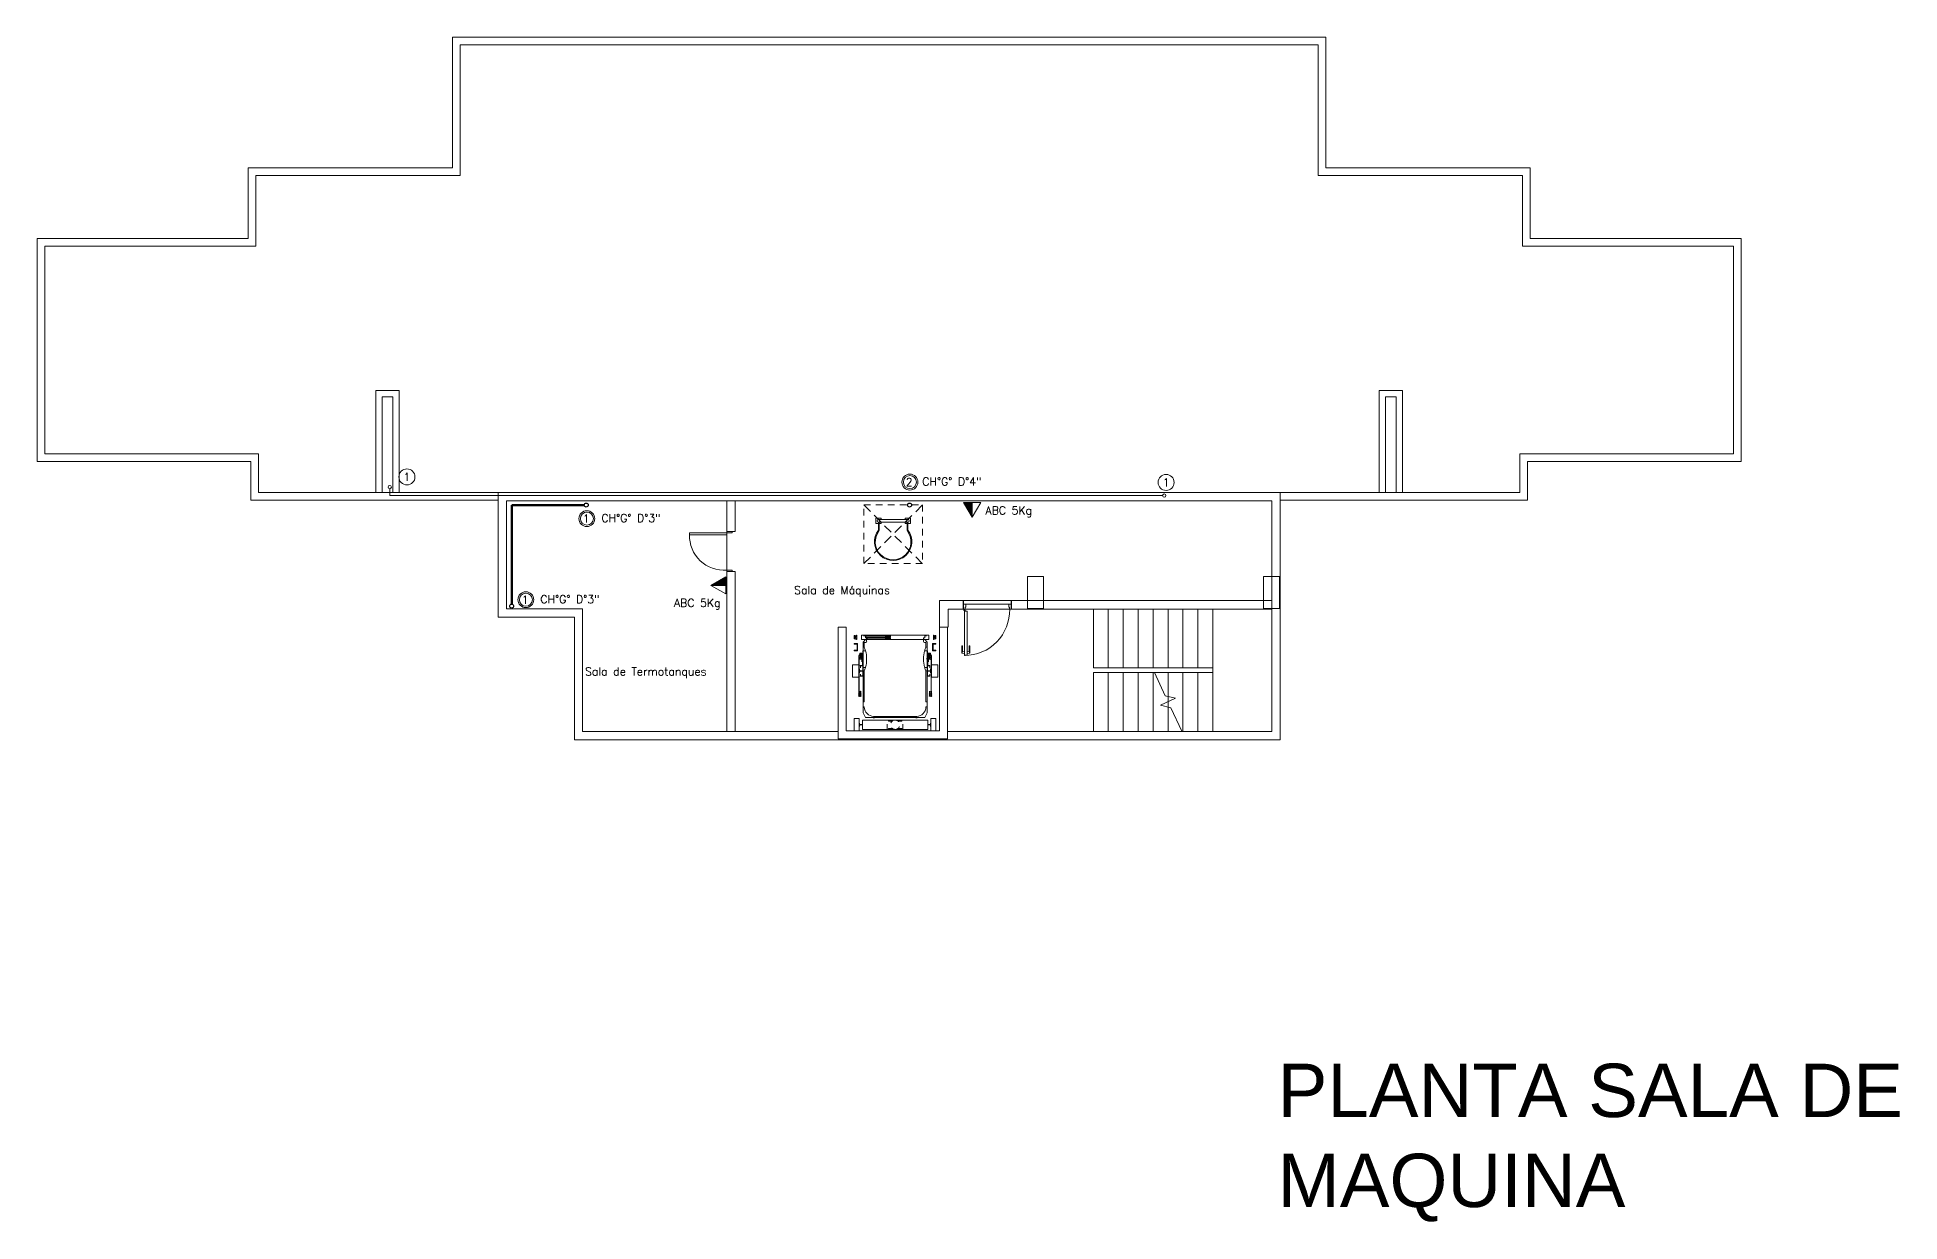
# Model space of a CAD drawing. Header units: millimetres. Extents: x 917 to 1168, y -421 to -23.
# Drawn here: x 999.45 to 1034.37, y -130.21 to -108.01 of the extents above; entities that cross this region are included whole.
import ezdxf
from ezdxf.enums import TextEntityAlignment as Align

# ---------------------------------------------------------------- set-up
doc = ezdxf.new("R2010")
doc.units = ezdxf.units.MM
doc.header["$LTSCALE"] = 0.1
for name, pattern in [('ACAD_ISO02W100', [15, 12, -3]), ('CENTER', [2.25, 1, -0.1, 0.05, -0.1, 1]), ('CONTINUA', [0]), ('DASHED', [0.7, 0.5, -0.2]), ('HIDDEN', [0.375, 0.25, -0.125]), ('HIDDEN2', [0.1875, 0.125, -0.0625]), ('Overhead', [0.003969, 0.002381, -0.001587])]:
    doc.linetypes.add(name, pattern=pattern)
doc.layers.get('0').update_dxf_attribs({"lineweight": 5})
for name, color, linetype, lineweight in [('00-Agua Fria', 5, 'ACAD_ISO02W100', 20), ('00-Texto AF', 7, 'Continuous', 18), ('00_Incendio_Cañeria', 1, 'Continuous', 30), ('00_Incendio_Matafuego', 1, 'Continuous', 20), ('00_Incendio_Montantes', 1, 'Continuous', 30), ('00_Incendio_Numeracion Montantes', 1, 'Continuous', 30), ('00_Incendio_Textos', 7, 'Continuous', 13), ('A-DOOR-FRAM', 7, 'Continuous', 5)]:
    doc.layers.add(name, color=color, linetype=linetype, lineweight=lineweight)
doc.styles.add('Instal Sanit', font='techb___.ttf', dxfattribs={"height": 0.15})
doc.styles.add('Romans', font='romans.shx')
doc.styles.get("Standard").update_dxf_attribs({"font": 'arial.ttf'})

# ---------------------------------------------------------------- blocks, each defined once
blk = doc.blocks.new('2-SM F')
at = {"color": 8, "lineweight": 18}
for p, q in [((744.734, -194.804), (744.579, -194.804)), ((744.579, -194.804), (744.579, -197.253)), ((744.734, -194.804), (760.799, -194.804)), ((760.954, -194.804), (760.799, -194.804)), ((760.954, -197.253), (760.954, -194.804)), ((744.723, -194.948), (744.723, -197.397)), ((744.723, -194.948), (760.81, -194.948)), ((760.81, -197.397), (760.81, -194.948)), ((740.75, -197.253), (740.75, -198.578)), ((742.765, -197.253), (740.75, -197.253)), ((742.765, -197.253), (744.579, -197.253)), ((764.783, -197.253), (760.954, -197.253)), ((764.783, -198.578), (764.783, -197.253)), ((740.894, -197.397), (740.894, -198.722)), ((740.894, -197.397), (744.723, -197.397)), ((764.639, -197.397), (760.81, -197.397)), ((764.639, -198.722), (764.639, -197.397)), ((736.794, -198.578), (736.794, -202.758)), ((740.75, -198.578), (736.794, -198.578)), ((768.738, -198.578), (764.783, -198.578)), ((768.738, -202.758), (768.738, -198.578)), ((736.938, -198.722), (736.938, -202.614)), ((740.894, -198.722), (736.938, -198.722)), ((768.594, -198.722), (764.639, -198.722)), ((768.594, -202.614), (768.594, -198.722)), ((736.794, -202.758), (740.799, -202.758)), ((736.938, -202.614), (740.943, -202.614)), ((740.799, -202.758), (740.799, -203.479)), ((740.943, -202.614), (740.943, -203.335)), ((764.589, -202.614), (768.594, -202.614)), ((764.589, -203.335), (764.589, -202.614)), ((764.733, -202.758), (768.738, -202.758)), ((764.733, -203.479), (764.733, -202.758)), ((740.799, -203.479), (745.435, -203.479)), ((740.943, -203.335), (745.435, -203.335)), ((745.435, -205.67), (745.435, -203.335)), ((745.435, -203.335), (760.097, -203.335)), ((745.435, -203.479), (745.435, -205.67)), ((745.591, -205.514), (745.591, -203.491)), ((745.591, -203.491), (759.941, -203.491)), ((749.72, -207.813), (749.72, -203.491)), ((749.876, -204.068), (749.876, -203.491)), ((759.941, -203.491), (759.941, -207.813)), ((760.097, -203.335), (760.097, -207.969)), ((760.097, -203.335), (764.589, -203.335)), ((760.097, -203.479), (764.733, -203.479)), ((749.02, -204.093), (749.72, -204.093)), ((749.02, -204.128), (749.02, -204.093)), ((749.72, -204.128), (749.02, -204.128)), ((749.72, -204.068), (749.82, -204.068)), ((749.72, -204.093), (749.72, -204.068)), ((749.72, -204.068), (749.876, -204.068)), ((749.72, -204.093), (749.72, -204.128)), ((749.82, -204.093), (749.72, -204.093)), ((749.82, -204.068), (749.82, -204.093)), ((749.72, -204.793), (749.82, -204.793)), ((749.72, -204.818), (749.72, -204.793)), ((749.82, -204.818), (749.72, -204.818)), ((749.72, -204.818), (749.876, -204.818)), ((749.82, -204.793), (749.82, -204.818)), ((749.876, -207.813), (749.876, -204.818)), ((755.657, -204.909), (755.357, -204.909)), ((755.357, -204.909), (755.357, -205.509)), ((755.657, -205.362), (755.657, -204.909)), ((760.082, -204.909), (759.782, -204.909)), ((759.782, -204.909), (759.782, -205.362)), ((760.082, -204.979), (760.082, -204.909)), ((760.082, -204.992), (760.082, -204.979)), ((760.082, -204.993), (760.082, -204.992)), ((760.082, -204.996), (760.082, -204.993)), ((760.082, -205.509), (760.082, -204.996)), ((747.019, -205.514), (745.591, -205.514)), ((747.019, -207.813), (747.019, -205.514)), ((754.15, -205.362), (753.707, -205.362)), ((753.707, -205.362), (753.707, -205.858)), ((753.869, -205.524), (754.15, -205.524)), ((753.869, -205.858), (753.869, -205.524)), ((754.15, -205.362), (754.15, -205.524)), ((754.16, -205.362), (754.15, -205.362)), ((754.15, -205.524), (754.16, -205.524)), ((754.16, -205.362), (755.05, -205.362)), ((754.16, -205.432), (754.16, -205.362)), ((754.202, -205.432), (754.16, -205.432)), ((754.16, -205.432), (754.16, -205.524)), ((754.16, -205.524), (754.19, -205.524)), ((754.178, -205.524), (754.168, -205.536)), ((754.175, -205.533), (754.182, -205.524)), ((754.19, -205.551), (754.177, -205.551)), ((754.177, -205.551), (754.177, -206.392)), ((754.182, -205.524), (754.178, -205.524)), ((754.187, -205.541), (754.179, -205.535)), ((754.182, -205.541), (754.185, -205.544)), ((754.185, -205.544), (754.185, -205.551)), ((754.185, -205.551), (754.188, -205.551)), ((754.188, -205.551), (754.188, -205.544)), ((754.19, -205.524), (754.19, -205.483)), ((754.19, -205.483), (754.202, -205.483)), ((754.19, -205.524), (755.02, -205.524)), ((754.19, -205.559), (754.19, -205.551)), ((754.228, -205.562), (754.19, -205.559)), ((754.202, -205.483), (754.202, -205.432)), ((755.008, -205.432), (754.202, -205.432)), ((754.228, -206.382), (754.228, -205.562)), ((755.05, -205.432), (755.008, -205.432)), ((755.008, -205.432), (755.008, -205.483)), ((755.008, -205.483), (755.02, -205.483)), ((755.02, -205.483), (755.02, -205.524)), ((755.02, -205.524), (755.05, -205.524)), ((755.06, -205.362), (755.05, -205.362)), ((755.05, -205.362), (755.05, -205.432)), ((755.05, -205.524), (755.05, -205.432)), ((755.05, -205.524), (755.06, -205.524)), ((755.357, -205.362), (755.06, -205.362)), ((755.06, -205.524), (755.06, -205.362)), ((755.06, -205.524), (755.357, -205.524)), ((759.941, -205.362), (755.357, -205.362)), ((755.357, -205.509), (755.42, -205.509)), ((755.357, -205.524), (759.941, -205.524)), ((755.42, -205.509), (755.657, -205.509)), ((755.657, -205.363), (755.657, -205.362)), ((755.657, -205.364), (755.657, -205.363)), ((755.657, -205.379), (755.657, -205.364)), ((755.657, -205.509), (755.657, -205.379)), ((756.594, -206.624), (756.594, -205.524)), ((756.594, -206.624), (756.594, -205.524)), ((759.941, -205.524), (756.594, -205.524)), ((756.874, -206.624), (756.874, -205.524)), ((756.874, -206.624), (756.874, -205.524)), ((756.874, -206.624), (756.874, -205.524)), ((757.154, -206.624), (757.154, -205.524)), ((757.154, -206.624), (757.154, -205.524)), ((757.154, -206.624), (757.154, -205.524)), ((757.434, -206.624), (757.434, -205.524)), ((757.434, -206.624), (757.434, -205.524)), ((757.434, -206.624), (757.434, -205.524)), ((757.714, -206.624), (757.714, -205.524)), ((757.714, -206.624), (757.714, -205.524)), ((757.714, -206.624), (757.714, -205.524)), ((757.994, -206.624), (757.994, -205.524)), ((757.994, -206.624), (757.994, -205.524)), ((757.994, -206.624), (757.994, -205.524)), ((758.274, -206.624), (758.274, -205.524)), ((758.274, -206.624), (758.274, -205.524)), ((758.274, -206.624), (758.274, -205.524)), ((758.554, -206.624), (758.554, -205.524)), ((758.554, -206.624), (758.554, -205.524)), ((758.554, -206.624), (758.554, -205.524)), ((758.834, -206.624), (758.834, -205.524)), ((758.834, -206.624), (758.834, -205.524)), ((758.834, -206.624), (758.834, -205.524)), ((759.782, -205.362), (759.782, -205.363)), ((759.782, -205.363), (759.782, -205.364)), ((759.782, -205.364), (759.782, -205.379)), ((759.782, -205.379), (759.782, -205.509)), ((759.782, -205.509), (760.082, -205.509)), ((746.863, -205.67), (745.435, -205.67)), ((745.435, -205.67), (746.863, -205.67)), ((746.863, -207.969), (746.863, -205.67)), ((746.863, -205.67), (746.863, -207.969)), ((751.957, -205.858), (751.807, -205.858)), ((751.807, -205.858), (751.807, -207.812)), ((751.957, -207.804), (751.957, -205.858)), ((752.112, -206.018), (752.157, -206.009)), ((752.112, -206.08), (752.112, -206.018)), ((752.157, -206.009), (752.157, -206.089)), ((753.597, -206.009), (753.597, -206.089)), ((753.641, -206.018), (753.597, -206.009)), ((753.641, -206.08), (753.641, -206.018)), ((753.857, -205.858), (753.707, -205.858)), ((753.707, -205.858), (753.707, -207.804)), ((753.857, -207.954), (753.857, -205.858)), ((752.157, -206.089), (752.112, -206.08)), ((752.112, -206.169), (752.174, -206.169)), ((752.112, -206.178), (752.112, -206.169)), ((752.166, -206.178), (752.112, -206.178)), ((752.112, -206.302), (752.112, -206.293)), ((752.112, -206.293), (752.166, -206.293)), ((752.174, -206.302), (752.112, -206.302)), ((752.166, -206.293), (752.166, -206.178)), ((752.174, -206.169), (752.174, -206.302)), ((752.272, -206.302), (752.318, -206.302)), ((752.272, -206.305), (752.272, -206.611)), ((752.294, -206.302), (752.275, -206.302)), ((752.277, -206.233), (752.277, -206.225)), ((752.277, -206.238), (752.277, -206.246)), ((752.277, -206.238), (752.277, -206.246)), ((752.297, -206.236), (752.279, -206.236)), ((752.296, -206.236), (752.279, -206.236)), ((752.286, -206.022), (752.318, -206.022)), ((752.32, -206.302), (752.296, -206.302)), ((752.299, -206.149), (752.299, -206.233)), ((752.321, -206.056), (752.321, -206.025)), ((752.322, -206.058), (752.341, -206.058)), ((752.343, -206.129), (752.343, -206.06)), ((753.41, -206.129), (753.41, -206.06)), ((753.431, -206.058), (753.413, -206.058)), ((753.432, -206.056), (753.432, -206.025)), ((753.434, -206.302), (753.457, -206.302)), ((753.468, -206.022), (753.435, -206.022)), ((753.481, -206.302), (753.435, -206.302)), ((753.454, -206.149), (753.454, -206.233)), ((753.456, -206.236), (753.474, -206.236)), ((753.457, -206.236), (753.474, -206.236)), ((753.459, -206.302), (753.478, -206.302)), ((753.477, -206.233), (753.477, -206.225)), ((753.477, -206.238), (753.477, -206.246)), ((753.477, -206.238), (753.477, -206.246)), ((753.481, -206.305), (753.481, -206.611)), ((753.641, -206.169), (753.579, -206.169)), ((753.579, -206.169), (753.579, -206.302)), ((753.579, -206.302), (753.641, -206.302)), ((753.588, -206.293), (753.588, -206.178)), ((753.588, -206.178), (753.641, -206.178)), ((753.641, -206.293), (753.588, -206.293)), ((753.597, -206.089), (753.641, -206.08)), ((753.641, -206.178), (753.641, -206.169)), ((753.641, -206.302), (753.641, -206.293)), ((754.129, -206.215), (754.129, -206.341)), ((754.135, -206.209), (754.135, -206.349)), ((754.141, -206.316), (754.135, -206.323)), ((754.135, -206.349), (754.177, -206.358)), ((754.141, -206.316), (754.141, -206.215)), ((754.177, -206.308), (754.141, -206.316)), ((754.177, -206.358), (754.177, -206.308)), ((754.228, -206.308), (754.228, -206.358)), ((754.264, -206.316), (754.228, -206.308)), ((754.228, -206.358), (754.27, -206.349)), ((754.264, -206.215), (754.264, -206.316)), ((754.264, -206.316), (754.27, -206.323)), ((754.27, -206.209), (754.27, -206.349)), ((754.276, -206.341), (754.276, -206.215)), ((752.198, -207.16), (752.198, -206.573)), ((752.198, -206.573), (752.203, -206.573)), ((752.203, -206.573), (752.203, -207.16)), ((752.203, -206.717), (752.203, -206.643)), ((752.203, -206.643), (752.207, -206.643)), ((752.203, -206.717), (752.207, -206.717)), ((752.21, -206.646), (752.213, -206.674)), ((752.213, -206.686), (752.21, -206.714)), ((752.23, -206.677), (752.215, -206.677)), ((752.23, -206.683), (752.215, -206.683)), ((752.225, -206.587), (752.225, -206.622)), ((752.225, -206.622), (752.228, -206.622)), ((752.228, -206.622), (752.228, -206.587)), ((752.266, -206.582), (752.23, -206.582)), ((752.23, -206.585), (752.266, -206.585)), ((752.23, -206.677), (752.232, -206.676)), ((752.23, -206.677), (752.232, -206.676)), ((752.23, -206.683), (752.232, -206.684)), ((752.23, -206.683), (752.232, -206.684)), ((752.262, -206.676), (752.232, -206.676)), ((752.262, -206.684), (752.232, -206.684)), ((752.263, -206.677), (752.262, -206.676)), ((752.263, -206.683), (752.262, -206.684)), ((752.263, -206.677), (752.263, -206.683)), ((752.269, -206.587), (752.269, -206.772)), ((752.271, -206.772), (752.271, -206.587)), ((752.272, -206.613), (752.318, -206.613)), ((752.275, -206.613), (752.294, -206.613)), ((752.277, -206.677), (752.277, -206.669)), ((752.277, -206.683), (752.277, -206.691)), ((752.297, -206.68), (752.279, -206.68)), ((752.296, -206.613), (752.32, -206.613)), ((753.457, -206.613), (753.434, -206.613)), ((753.481, -206.613), (753.435, -206.613)), ((753.456, -206.68), (753.474, -206.68)), ((753.478, -206.613), (753.459, -206.613)), ((753.477, -206.677), (753.477, -206.669)), ((753.477, -206.683), (753.477, -206.691)), ((753.482, -206.772), (753.482, -206.587)), ((753.485, -206.587), (753.485, -206.772)), ((753.487, -206.582), (753.523, -206.582)), ((753.523, -206.585), (753.487, -206.585)), ((753.49, -206.677), (753.491, -206.676)), ((753.49, -206.677), (753.49, -206.683)), ((753.49, -206.683), (753.491, -206.684)), ((753.491, -206.676), (753.521, -206.676)), ((753.491, -206.684), (753.521, -206.684)), ((753.524, -206.677), (753.521, -206.676)), ((753.524, -206.677), (753.521, -206.676)), ((753.524, -206.683), (753.521, -206.684)), ((753.524, -206.683), (753.521, -206.684)), ((753.524, -206.677), (753.538, -206.677)), ((753.524, -206.683), (753.538, -206.683)), ((753.526, -206.622), (753.526, -206.587)), ((753.528, -206.622), (753.526, -206.622)), ((753.528, -206.587), (753.528, -206.622)), ((753.543, -206.646), (753.541, -206.674)), ((753.541, -206.686), (753.543, -206.714)), ((753.551, -206.643), (753.546, -206.643)), ((753.551, -206.717), (753.546, -206.717)), ((753.555, -206.573), (753.551, -206.573)), ((753.551, -206.573), (753.551, -207.16)), ((753.551, -206.717), (753.551, -206.643)), ((753.555, -207.16), (753.555, -206.573)), ((754.177, -206.392), (754.19, -206.392)), ((754.19, -206.384), (754.228, -206.382)), ((754.19, -206.392), (754.19, -206.384)), ((756.874, -206.624), (756.594, -206.624)), ((758.834, -206.624), (756.594, -206.624)), ((756.594, -206.709), (756.594, -207.809)), ((756.594, -206.709), (756.874, -206.709)), ((757.154, -206.624), (756.874, -206.624)), ((756.874, -206.709), (757.154, -206.709)), ((756.874, -206.709), (756.874, -207.809)), ((757.434, -206.624), (757.154, -206.624)), ((757.154, -206.709), (757.434, -206.709)), ((757.154, -206.709), (757.154, -207.809)), ((757.714, -206.624), (757.434, -206.624)), ((757.434, -206.709), (757.714, -206.709)), ((757.434, -206.709), (757.434, -207.809)), ((757.994, -206.624), (757.714, -206.624)), ((757.714, -206.709), (757.738, -206.709)), ((757.714, -206.709), (757.714, -207.809)), ((757.738, -206.709), (757.994, -206.709)), ((757.738, -206.709), (758.834, -206.709)), ((758.274, -206.624), (757.994, -206.624)), ((757.994, -206.709), (758.274, -206.709)), ((757.994, -206.709), (757.994, -207.159)), ((757.994, -206.709), (757.994, -207.159)), ((757.994, -206.709), (757.994, -207.159)), ((758.554, -206.624), (758.274, -206.624)), ((758.274, -206.709), (758.554, -206.709)), ((758.274, -206.709), (758.274, -207.809)), ((758.274, -206.709), (758.274, -207.809)), ((758.274, -206.709), (758.274, -207.809)), ((758.834, -206.624), (758.554, -206.624)), ((758.554, -206.709), (758.834, -206.709)), ((758.554, -206.709), (758.554, -207.809)), ((758.554, -206.709), (758.554, -207.809)), ((758.554, -206.709), (758.554, -207.809)), ((758.834, -206.709), (758.834, -206.624)), ((758.834, -206.709), (758.834, -206.624)), ((758.834, -206.709), (758.834, -207.809)), ((758.834, -206.709), (758.834, -207.809)), ((758.834, -206.709), (758.834, -207.809)), ((752.198, -207.062), (752.194, -207.062)), ((752.194, -207.062), (752.194, -207.16)), ((752.207, -207.062), (752.203, -207.062)), ((752.207, -207.16), (752.207, -207.062)), ((752.228, -206.738), (752.225, -206.738)), ((752.225, -206.738), (752.225, -206.772)), ((752.228, -206.772), (752.228, -206.738)), ((752.234, -207.062), (752.229, -207.062)), ((752.229, -207.062), (752.229, -207.16)), ((752.266, -206.775), (752.23, -206.775)), ((752.23, -206.778), (752.266, -206.778)), ((752.234, -207.16), (752.234, -207.062)), ((753.487, -206.775), (753.523, -206.775)), ((753.523, -206.778), (753.487, -206.778)), ((753.519, -207.062), (753.524, -207.062)), ((753.519, -207.16), (753.519, -207.062)), ((753.524, -207.062), (753.524, -207.16)), ((753.526, -206.738), (753.528, -206.738)), ((753.526, -206.772), (753.526, -206.738)), ((753.528, -206.738), (753.528, -206.772)), ((753.546, -207.16), (753.546, -207.062)), ((753.546, -207.062), (753.551, -207.062)), ((753.555, -207.062), (753.559, -207.062)), ((753.559, -207.062), (753.559, -207.16)), ((752.189, -207.075), (752.189, -207.071)), ((752.189, -207.071), (752.194, -207.071)), ((752.194, -207.075), (752.189, -207.075)), ((752.189, -207.115), (752.189, -207.111)), ((752.189, -207.111), (752.194, -207.111)), ((752.194, -207.115), (752.189, -207.115)), ((752.194, -207.147), (752.189, -207.147)), ((752.189, -207.147), (752.189, -207.151)), ((752.189, -207.151), (752.194, -207.151)), ((752.194, -207.16), (752.198, -207.16)), ((752.198, -207.071), (752.203, -207.071)), ((752.203, -207.075), (752.198, -207.075)), ((752.198, -207.111), (752.203, -207.111)), ((752.203, -207.115), (752.198, -207.115)), ((752.203, -207.147), (752.198, -207.147)), ((752.198, -207.151), (752.203, -207.151)), ((752.203, -207.16), (752.207, -207.16)), ((752.207, -207.071), (752.229, -207.071)), ((752.229, -207.075), (752.207, -207.075)), ((752.207, -207.111), (752.229, -207.111)), ((752.229, -207.115), (752.207, -207.115)), ((752.229, -207.147), (752.207, -207.147)), ((752.207, -207.151), (752.229, -207.151)), ((752.229, -207.16), (752.234, -207.16)), ((752.234, -207.071), (752.238, -207.071)), ((752.238, -207.075), (752.234, -207.075)), ((752.234, -207.111), (752.238, -207.111)), ((752.238, -207.115), (752.234, -207.115)), ((752.238, -207.147), (752.234, -207.147)), ((752.234, -207.151), (752.238, -207.151)), ((752.238, -207.071), (752.238, -207.075)), ((752.238, -207.111), (752.238, -207.115)), ((752.238, -207.151), (752.238, -207.147)), ((752.277, -207.353), (752.277, -207.345)), ((752.277, -207.358), (752.277, -207.366)), ((752.296, -207.355), (752.279, -207.355)), ((752.279, -207.355), (752.279, -207.355)), ((753.457, -207.355), (753.474, -207.355)), ((753.474, -207.355), (753.474, -207.355)), ((753.477, -207.353), (753.477, -207.345)), ((753.477, -207.358), (753.477, -207.366)), ((753.519, -207.071), (753.515, -207.071)), ((753.515, -207.071), (753.515, -207.075)), ((753.515, -207.075), (753.519, -207.075)), ((753.519, -207.111), (753.515, -207.111)), ((753.515, -207.111), (753.515, -207.115)), ((753.515, -207.115), (753.519, -207.115)), ((753.515, -207.151), (753.515, -207.147)), ((753.515, -207.147), (753.519, -207.147)), ((753.519, -207.151), (753.515, -207.151)), ((753.524, -207.16), (753.519, -207.16)), ((753.546, -207.071), (753.524, -207.071)), ((753.524, -207.075), (753.546, -207.075)), ((753.546, -207.111), (753.524, -207.111)), ((753.524, -207.115), (753.546, -207.115)), ((753.524, -207.147), (753.546, -207.147)), ((753.546, -207.151), (753.524, -207.151)), ((753.551, -207.16), (753.546, -207.16)), ((753.555, -207.071), (753.551, -207.071)), ((753.551, -207.075), (753.555, -207.075)), ((753.555, -207.111), (753.551, -207.111)), ((753.551, -207.115), (753.555, -207.115)), ((753.551, -207.147), (753.555, -207.147)), ((753.555, -207.151), (753.551, -207.151)), ((753.559, -207.16), (753.555, -207.16)), ((753.564, -207.071), (753.559, -207.071)), ((753.559, -207.075), (753.564, -207.075)), ((753.564, -207.111), (753.559, -207.111)), ((753.559, -207.115), (753.564, -207.115)), ((753.559, -207.147), (753.564, -207.147)), ((753.564, -207.151), (753.559, -207.151)), ((753.564, -207.075), (753.564, -207.071)), ((753.564, -207.115), (753.564, -207.111)), ((753.564, -207.147), (753.564, -207.151)), ((757.994, -207.159), (757.994, -207.259)), ((757.994, -207.259), (757.994, -207.36)), ((757.994, -207.259), (757.994, -207.36)), ((757.994, -207.259), (757.994, -207.36)), ((757.994, -207.36), (757.994, -207.809)), ((752.206, -207.658), (752.206, -207.72)), ((752.208, -207.658), (752.206, -207.658)), ((752.208, -207.72), (752.206, -207.72)), ((752.214, -207.683), (752.211, -207.66)), ((752.214, -207.695), (752.211, -207.717)), ((752.23, -207.685), (752.216, -207.685)), ((752.23, -207.692), (752.216, -207.692)), ((752.23, -207.685), (752.232, -207.685)), ((752.23, -207.692), (752.232, -207.693)), ((752.262, -207.685), (752.232, -207.685)), ((752.262, -207.693), (752.232, -207.693)), ((752.263, -207.686), (752.262, -207.685)), ((752.263, -207.692), (752.262, -207.693)), ((752.263, -207.686), (752.263, -207.692)), ((752.466, -207.555), (752.474, -207.555)), ((752.477, -207.553), (752.477, -207.536)), ((752.487, -207.555), (752.479, -207.555)), ((753.266, -207.555), (753.274, -207.555)), ((753.277, -207.553), (753.277, -207.536)), ((753.287, -207.555), (753.279, -207.555)), ((753.49, -207.686), (753.491, -207.685)), ((753.49, -207.686), (753.49, -207.692)), ((753.49, -207.692), (753.491, -207.693)), ((753.491, -207.685), (753.521, -207.685)), ((753.491, -207.693), (753.521, -207.693)), ((753.524, -207.685), (753.521, -207.685)), ((753.524, -207.692), (753.521, -207.693)), ((753.524, -207.685), (753.537, -207.685)), ((753.524, -207.692), (753.537, -207.692)), ((753.54, -207.683), (753.542, -207.66)), ((753.54, -207.695), (753.542, -207.717)), ((753.545, -207.658), (753.548, -207.658)), ((753.545, -207.72), (753.548, -207.72)), ((753.548, -207.658), (753.548, -207.72)), ((760.097, -207.969), (746.863, -207.969)), ((751.807, -207.813), (747.019, -207.813)), ((751.807, -207.812), (751.807, -207.813)), ((751.807, -207.813), (751.807, -207.814)), ((751.807, -207.814), (751.807, -207.829)), ((751.807, -207.829), (751.807, -207.954)), ((751.807, -207.954), (753.857, -207.954)), ((753.707, -207.804), (751.957, -207.804)), ((759.941, -207.813), (753.857, -207.813))]:
    blk.add_line(p, q, dxfattribs=at)
at = {"color": 8, "linetype": 'HIDDEN', "lineweight": 18, "ltscale": 7}
for p, q in [((752.29, -203.569, 0.307), (753.39, -204.669)), ((752.29, -204.669), (753.39, -203.569, 0.307))]:
    blk.add_line(p, q, dxfattribs=at)
at = {"color": 8, "linetype": 'Overhead', "lineweight": 18}
for p, q in [((756.874, -206.624), (756.874, -205.524)), ((757.154, -206.624), (757.154, -205.524)), ((757.434, -206.624), (757.434, -205.524)), ((757.714, -206.624), (757.714, -205.524)), ((757.994, -206.624), (757.994, -205.524)), ((758.274, -206.624), (758.274, -205.524)), ((758.554, -206.624), (758.554, -205.524)), ((758.834, -206.624), (758.834, -205.524)), ((756.594, -206.709), (756.594, -207.809)), ((756.874, -206.709), (756.874, -207.809)), ((757.154, -206.709), (757.154, -207.809)), ((757.434, -206.709), (757.434, -207.809)), ((757.714, -206.709), (757.714, -207.809)), ((757.994, -206.709), (757.994, -207.159)), ((758.274, -206.709), (758.274, -207.809)), ((758.554, -206.709), (758.554, -207.809)), ((758.834, -206.709), (758.834, -207.809)), ((757.994, -207.159), (757.994, -207.259)), ((757.994, -207.259), (757.994, -207.36)), ((757.994, -207.36), (757.994, -207.809))]:
    blk.add_line(p, q, dxfattribs=at)
at = {"color": 8, "linetype": 'HIDDEN', "lineweight": 18}
for p, q in [((752.112, -206.08), (752.157, -206.009)), ((752.112, -206.018), (752.157, -206.089)), ((753.641, -206.08), (753.597, -206.009)), ((753.641, -206.018), (753.597, -206.089))]:
    blk.add_line(p, q, dxfattribs=at)
at = {"color": 8, "linetype": 'Continuous', "lineweight": 18}
for p, q in [((752.921, -206.013), (752.246, -206.013)), ((752.246, -206.013), (752.246, -206.093)), ((752.832, -206.013), (753.508, -206.013)), ((753.508, -206.013), (753.508, -206.093)), ((752.215, -206.349), (752.215, -206.375)), ((752.215, -206.362), (752.216, -206.362)), ((752.216, -206.349), (752.216, -206.375)), ((752.217, -206.347), (752.252, -206.347)), ((752.217, -206.348), (752.252, -206.348)), ((752.224, -206.358), (752.228, -206.358)), ((752.224, -206.358), (752.224, -206.366)), ((752.224, -206.366), (752.228, -206.366)), ((752.228, -206.356), (752.228, -206.358)), ((752.228, -206.356), (752.241, -206.356)), ((752.228, -206.366), (752.228, -206.368)), ((752.228, -206.368), (752.241, -206.368)), ((752.241, -206.356), (752.241, -206.358)), ((752.241, -206.358), (752.245, -206.358)), ((752.241, -206.366), (752.241, -206.368)), ((752.241, -206.366), (752.245, -206.366)), ((752.245, -206.358), (752.245, -206.366)), ((752.246, -206.093), (752.921, -206.093)), ((752.253, -206.349), (752.253, -206.375)), ((752.253, -206.362), (752.254, -206.362)), ((752.254, -206.349), (752.254, -206.375)), ((752.277, -206.141), (752.321, -206.093)), ((752.277, -207.467), (752.277, -206.141)), ((752.326, -206.147), (752.302, -206.147)), ((752.321, -206.093), (752.921, -206.093)), ((752.33, -206.022), (752.788, -206.022)), ((752.33, -206.049), (752.33, -206.022)), ((752.788, -206.049), (752.33, -206.049)), ((752.351, -206.084), (752.351, -206.058)), ((752.351, -206.058), (752.579, -206.058)), ((752.579, -206.084), (752.351, -206.084)), ((752.788, -206.058), (752.579, -206.058)), ((752.579, -206.084), (752.788, -206.084)), ((752.69, -206.036), (752.698, -206.029)), ((752.777, -206.036), (752.69, -206.036)), ((752.69, -206.036), (752.699, -206.042)), ((752.69, -206.072), (752.698, -206.066)), ((752.777, -206.072), (752.69, -206.072)), ((752.69, -206.072), (752.699, -206.079)), ((752.788, -206.022), (752.788, -206.049)), ((752.788, -206.084), (752.788, -206.058)), ((753.432, -206.093), (752.832, -206.093)), ((753.508, -206.093), (752.832, -206.093)), ((753.428, -206.147), (753.452, -206.147)), ((753.477, -206.14), (753.432, -206.093)), ((753.477, -207.467), (753.477, -206.14)), ((753.499, -206.349), (753.499, -206.375)), ((753.5, -206.362), (753.499, -206.362)), ((753.5, -206.349), (753.5, -206.375)), ((753.536, -206.347), (753.502, -206.347)), ((753.536, -206.348), (753.502, -206.348)), ((753.509, -206.358), (753.509, -206.366)), ((753.513, -206.358), (753.509, -206.358)), ((753.513, -206.366), (753.509, -206.366)), ((753.513, -206.356), (753.513, -206.358)), ((753.525, -206.356), (753.513, -206.356)), ((753.513, -206.366), (753.513, -206.368)), ((753.525, -206.368), (753.513, -206.368)), ((753.525, -206.356), (753.525, -206.358)), ((753.529, -206.358), (753.525, -206.358)), ((753.525, -206.366), (753.525, -206.368)), ((753.529, -206.366), (753.525, -206.366)), ((753.529, -206.358), (753.529, -206.366)), ((753.538, -206.349), (753.538, -206.375)), ((753.539, -206.362), (753.538, -206.362)), ((753.539, -206.349), (753.539, -206.375)), ((752.077, -206.795), (752.077, -206.564)), ((752.077, -206.564), (752.197, -206.564)), ((752.197, -206.388), (752.197, -206.759)), ((752.197, -206.564), (752.197, -206.795)), ((752.203, -206.388), (752.203, -206.759)), ((752.208, -206.377), (752.254, -206.377)), ((752.208, -206.383), (752.254, -206.383)), ((752.21, -206.43), (752.21, -206.469)), ((752.21, -206.469), (752.211, -206.469)), ((752.211, -206.461), (752.211, -206.469)), ((752.212, -206.427), (752.229, -206.427)), ((752.212, -206.458), (752.252, -206.458)), ((752.212, -206.459), (752.252, -206.459)), ((752.216, -206.374), (752.217, -206.376)), ((752.217, -206.376), (752.252, -206.376)), ((752.217, -206.376), (752.252, -206.376)), ((752.219, -206.383), (752.219, -206.412)), ((752.219, -206.412), (752.229, -206.412)), ((752.224, -206.577), (752.257, -206.577)), ((752.224, -206.582), (752.224, -206.577)), ((752.258, -206.582), (752.224, -206.582)), ((752.229, -206.405), (752.229, -206.439)), ((752.24, -206.405), (752.229, -206.405)), ((752.229, -206.439), (752.24, -206.439)), ((752.24, -206.439), (752.24, -206.405)), ((752.24, -206.412), (752.25, -206.412)), ((752.24, -206.427), (752.252, -206.427)), ((752.244, -206.459), (752.244, -206.462)), ((752.244, -206.462), (752.251, -206.462)), ((752.245, -206.501), (752.252, -206.501)), ((752.245, -206.501), (752.245, -206.503)), ((752.245, -206.503), (752.252, -206.503)), ((752.25, -206.383), (752.25, -206.412)), ((752.251, -206.459), (752.251, -206.463)), ((752.251, -206.463), (752.253, -206.463)), ((752.253, -206.374), (752.252, -206.376)), ((752.253, -206.461), (752.253, -206.5)), ((752.254, -206.377), (752.254, -206.383)), ((752.254, -206.429), (752.254, -206.5)), ((752.254, -206.429), (752.263, -206.429)), ((752.254, -206.475), (752.263, -206.475)), ((752.263, -206.571), (752.263, -206.406)), ((752.263, -206.406), (752.268, -206.406)), ((752.268, -206.406), (752.268, -206.571)), ((752.268, -206.443), (752.271, -206.443)), ((752.268, -206.461), (752.271, -206.461)), ((752.271, -206.442), (752.279, -206.442)), ((752.271, -206.461), (752.271, -206.443)), ((752.271, -206.447), (752.279, -206.447)), ((752.271, -206.457), (752.279, -206.457)), ((752.271, -206.462), (752.279, -206.462)), ((752.277, -206.68), (752.299, -206.68)), ((752.28, -206.459), (752.28, -206.444)), ((752.299, -206.68), (752.299, -207.258)), ((753.477, -206.68), (753.454, -206.68)), ((753.454, -206.68), (753.454, -207.258)), ((753.482, -206.442), (753.474, -206.442)), ((753.474, -206.459), (753.474, -206.444)), ((753.482, -206.457), (753.474, -206.457)), ((753.482, -206.462), (753.474, -206.462)), ((753.482, -206.447), (753.475, -206.447)), ((753.485, -206.443), (753.483, -206.443)), ((753.483, -206.461), (753.483, -206.443)), ((753.485, -206.461), (753.483, -206.461)), ((753.49, -206.406), (753.485, -206.406)), ((753.485, -206.406), (753.485, -206.571)), ((753.49, -206.571), (753.49, -206.406)), ((753.499, -206.429), (753.49, -206.429)), ((753.499, -206.475), (753.49, -206.475)), ((753.495, -206.582), (753.529, -206.582)), ((753.529, -206.577), (753.496, -206.577)), ((753.545, -206.377), (753.499, -206.377)), ((753.499, -206.377), (753.499, -206.383)), ((753.545, -206.383), (753.499, -206.383)), ((753.499, -206.429), (753.499, -206.5)), ((753.5, -206.374), (753.502, -206.376)), ((753.5, -206.461), (753.5, -206.5)), ((753.503, -206.463), (753.5, -206.463)), ((753.536, -206.376), (753.502, -206.376)), ((753.536, -206.376), (753.502, -206.376)), ((753.513, -206.427), (753.502, -206.427)), ((753.541, -206.458), (753.502, -206.458)), ((753.541, -206.459), (753.502, -206.459)), ((753.508, -206.501), (753.502, -206.501)), ((753.508, -206.503), (753.502, -206.503)), ((753.503, -206.383), (753.503, -206.412)), ((753.513, -206.412), (753.503, -206.412)), ((753.503, -206.459), (753.503, -206.463)), ((753.51, -206.462), (753.503, -206.462)), ((753.508, -206.501), (753.508, -206.503)), ((753.51, -206.459), (753.51, -206.462)), ((753.513, -206.439), (753.513, -206.405)), ((753.513, -206.405), (753.525, -206.405)), ((753.525, -206.439), (753.513, -206.439)), ((753.525, -206.405), (753.525, -206.439)), ((753.535, -206.412), (753.525, -206.412)), ((753.541, -206.427), (753.525, -206.427)), ((753.529, -206.582), (753.529, -206.577)), ((753.535, -206.383), (753.535, -206.412)), ((753.538, -206.374), (753.536, -206.376)), ((753.542, -206.461), (753.542, -206.469)), ((753.544, -206.469), (753.542, -206.469)), ((753.544, -206.43), (753.544, -206.469)), ((753.551, -206.388), (753.551, -206.759)), ((753.556, -206.388), (753.556, -206.759)), ((753.677, -206.564), (753.556, -206.564)), ((753.556, -206.564), (753.556, -206.795)), ((753.677, -206.795), (753.677, -206.564)), ((757.941, -207.146), (757.738, -206.709)), ((752.197, -206.795), (752.077, -206.795)), ((752.197, -206.759), (752.203, -206.759)), ((753.556, -206.759), (753.551, -206.759)), ((753.556, -206.795), (753.677, -206.795)), ((752.299, -207.258), (752.277, -207.258)), ((753.454, -207.258), (753.477, -207.258)), ((757.852, -207.325), (758.136, -207.193)), ((758.047, -207.373), (757.852, -207.325)), ((758.136, -207.193), (757.941, -207.146)), ((758.25, -207.809), (758.047, -207.373)), ((752.112, -207.804), (752.112, -207.573)), ((752.112, -207.573), (752.206, -207.573)), ((752.206, -207.573), (752.206, -207.804)), ((752.263, -207.777), (752.263, -207.601)), ((752.263, -207.601), (752.921, -207.601)), ((752.321, -207.555), (752.277, -207.467)), ((752.921, -207.555), (752.321, -207.555)), ((752.477, -207.555), (752.477, -207.533)), ((752.477, -207.533), (752.921, -207.533)), ((753.277, -207.533), (752.832, -207.533)), ((752.832, -207.555), (753.432, -207.555)), ((753.49, -207.601), (752.832, -207.601)), ((753.277, -207.555), (753.277, -207.533)), ((753.432, -207.555), (753.477, -207.467)), ((753.49, -207.777), (753.49, -207.601)), ((753.641, -207.573), (753.548, -207.573)), ((753.548, -207.573), (753.548, -207.804)), ((753.641, -207.804), (753.641, -207.573)), ((752.206, -207.804), (752.112, -207.804)), ((752.921, -207.777), (752.263, -207.777)), ((752.832, -207.777), (753.49, -207.777)), ((753.548, -207.804), (753.641, -207.804))]:
    blk.add_line(p, q, dxfattribs=at)
at = {"color": 8, "linetype": 'CENTER', "lineweight": 18}
for p, q in [((752.217, -206.362), (752.252, -206.362)), ((753.536, -206.362), (753.502, -206.362)), ((752.242, -206.452), (752.283, -206.452)), ((753.512, -206.452), (753.47, -206.452))]:
    blk.add_line(p, q, dxfattribs=at)
at = {"color": 8, "linetype": 'DASHED', "lineweight": 18}
for p, q in [((752.244, -206.442), (752.251, -206.442)), ((752.244, -206.442), (752.244, -206.458)), ((752.244, -206.447), (752.251, -206.447)), ((752.244, -206.457), (752.251, -206.457)), ((752.251, -206.441), (752.251, -206.458)), ((752.251, -206.441), (752.254, -206.441)), ((752.253, -206.461), (752.253, -206.461)), ((753.503, -206.441), (753.499, -206.441)), ((753.5, -206.461), (753.5, -206.461)), ((753.503, -206.441), (753.503, -206.458)), ((753.51, -206.442), (753.503, -206.442)), ((753.51, -206.447), (753.503, -206.447)), ((753.51, -206.457), (753.503, -206.457)), ((753.51, -206.442), (753.51, -206.458))]:
    blk.add_line(p, q, dxfattribs=at)
at = {"color": 8, "linetype": 'HIDDEN2', "lineweight": 18, "ltscale": 0.5}
for p, q in [((752.731, -207.776), (752.731, -207.601)), ((752.731, -207.601), (752.75, -207.601)), ((752.75, -207.601), (752.75, -207.621)), ((752.75, -207.621), (752.823, -207.621)), ((752.823, -207.757), (752.75, -207.757)), ((752.75, -207.757), (752.75, -207.776)), ((753.003, -207.621), (752.93, -207.621)), ((752.93, -207.757), (753.003, -207.757)), ((753.022, -207.601), (753.003, -207.601)), ((753.003, -207.601), (753.003, -207.621)), ((753.003, -207.757), (753.003, -207.776)), ((753.022, -207.776), (753.022, -207.601)), ((752.75, -207.776), (752.731, -207.776)), ((753.003, -207.776), (753.022, -207.776))]:
    blk.add_line(p, q, dxfattribs=at)
at = {"color": 8, "lineweight": 18}
for points in [[(743.142, -203.335), (743.142, -201.422), (743.581, -201.422), (743.581, -203.335)], [(761.951, -203.335), (761.951, -201.422), (762.39, -201.422), (762.39, -203.335)], [(752.615, -203.894), (752.615, -203.919), (752.515, -203.919), (752.515, -203.819), (752.615, -203.819), (752.615, -203.844)], [(753.115, -203.844), (752.565, -203.844)], [(752.565, -203.894), (753.115, -203.894)], [(753.065, -203.894), (753.065, -203.919), (753.165, -203.919), (753.165, -203.819), (753.065, -203.819), (753.065, -203.844)]]:
    blk.add_lwpolyline(points, dxfattribs=at)
for points in [[(743.262, -201.542), (743.461, -201.542), (743.461, -203.339), (743.262, -203.339)], [(762.071, -201.542), (762.27, -201.542), (762.27, -203.339), (762.071, -203.339)]]:
    blk.add_lwpolyline(points, close=True, dxfattribs=at)
at = {"color": 8, "linetype": 'HIDDEN', "lineweight": 18, "ltscale": 5}
blk.add_lwpolyline([(752.29, -203.569), (753.39, -203.569), (753.39, -204.669), (752.29, -204.669)], close=True, dxfattribs=at)
at = {"color": 8, "linetype": 'Continuous', "lineweight": 15}
for points in [[(753.115, -203.894), (753.115, -204.044, -2.060023), (752.565, -204.044), (752.565, -203.894)], [(753.1, -203.894), (753.1, -204.05, -2.100947), (752.58, -204.05), (752.58, -203.894)]]:
    blk.add_lwpolyline(points, format="xyb", dxfattribs=at)
at = {"color": 8, "lineweight": 18}
for points in [[(752.285, -206.237), (752.28, -206.237, 0.198945), (752.279, -206.238, 0.198878), (752.279, -206.239), (752.279, -206.247, -0.414208), (752.277, -206.248, -0.414219), (752.275, -206.247, 0.000005), (752.275, -206.224, -0.000002), (752.275, -206.224, -0.999999), (752.279, -206.224), (752.279, -206.232, 0.198907), (752.279, -206.233, 0.198919), (752.28, -206.234), (752.285, -206.234)], [(753.469, -206.237), (753.473, -206.237, -0.198945), (753.474, -206.238, -0.198878), (753.475, -206.239), (753.475, -206.247, 0.414208), (753.477, -206.248, 0.414219), (753.478, -206.247, -0.000005), (753.478, -206.224, 0.000002), (753.478, -206.224, 0.999999), (753.475, -206.224), (753.475, -206.232, -0.198907), (753.474, -206.233, -0.198919), (753.473, -206.234), (753.469, -206.234)], [(752.285, -207.357), (752.28, -207.357, 0.198945), (752.279, -207.358, 0.198878), (752.279, -207.359), (752.279, -207.367, -0.414208), (752.277, -207.368, -0.414219), (752.275, -207.367, 0.000005), (752.275, -207.344, -0.000002), (752.275, -207.344, -0.999999), (752.279, -207.344), (752.279, -207.352, 0.198907), (752.279, -207.353, 0.198919), (752.28, -207.354), (752.285, -207.354)], [(753.469, -207.357), (753.473, -207.357, -0.198945), (753.474, -207.358, -0.198878), (753.475, -207.359), (753.475, -207.367, 0.414208), (753.477, -207.368, 0.414219), (753.478, -207.367, -0.000005), (753.478, -207.344, 0.000002), (753.478, -207.344, 0.999999), (753.475, -207.344), (753.475, -207.352, -0.198907), (753.474, -207.353, -0.198919), (753.473, -207.354), (753.469, -207.354)], [(752.479, -207.547), (752.479, -207.552, 0.198945), (752.479, -207.553, 0.198878), (752.48, -207.554), (752.488, -207.554, -0.414208), (752.49, -207.555, -0.414219), (752.488, -207.557, 0.000005), (752.466, -207.557, -0.000002), (752.466, -207.557, -0.999999), (752.466, -207.554), (752.473, -207.554, 0.198907), (752.474, -207.553, 0.198919), (752.475, -207.552), (752.475, -207.547)], [(753.275, -207.547), (753.275, -207.552, -0.198945), (753.274, -207.553, -0.198878), (753.273, -207.554), (753.266, -207.554, 0.414208), (753.264, -207.555, 0.414219), (753.266, -207.557, -0.000005), (753.288, -207.557, 0.000002), (753.288, -207.557, 0.999999), (753.288, -207.554), (753.28, -207.554, -0.198907), (753.279, -207.553, -0.198919), (753.279, -207.552), (753.279, -207.547)]]:
    blk.add_lwpolyline(points, format="xyb", dxfattribs=at)
for centre in [(752.565, -203.869), (753.115, -203.869)]:
    blk.add_circle(centre, 0.025, dxfattribs=at)
for centre, radius, start, end in [((749.673, -204.141), 0.653, 178.836, 274.1016), ((754.174, -205.541), 0.008, 140.0449, 87.8154), ((754.174, -205.541), 0.008, 50.0009, 357.8154), ((754.174, -205.541), 0.851, 270.2086, 1.1106), ((754.185, -205.544), 0.003, 0, 50.0009), ((752.275, -206.305), 0.00265, 90, 180.3163), ((752.279, -206.233), 0.00267, 180.0002, 270), ((752.279, -206.238), 0.00267, 90.0001, 179.9984), ((752.279, -206.238), 0.00267, 90, 179.9998), ((752.296, -206.233), 0.00267, 270.0046, 353.713), ((752.297, -206.238), 0.00267, 22.3702, 89.999), ((752.302, -206.149), 0.00267, 90.0046, 173.713), ((751.763, -206.458), 0.579, 19.144, 22.3702), ((751.763, -206.458), 0.58, 15.9184, 19.144), ((752.318, -206.025), 0.00267, 360, 90), ((752.318, -206.299), 0.00267, 270, 15.9184), ((752.32, -206.305), 0.00267, 15.4426, 90), ((752.322, -206.056), 0.00133, 180, 270), ((751.766, -206.458), 0.577, 359.9992, 15.4423), ((752.326, -206.129), 0.0178, 270, 0), ((752.326, -206.129), 0.0178, 270, 0), ((752.341, -206.06), 0.00267, 360, 90), ((753.413, -206.06), 0.00267, 90, 180), ((753.428, -206.129), 0.0178, 180, 270), ((753.428, -206.129), 0.0178, 180, 270), ((753.987, -206.458), 0.577, 164.5577, 180.0008), ((753.431, -206.056), 0.00133, 270, 0), ((753.434, -206.305), 0.00267, 90, 164.5574), ((753.435, -206.025), 0.00267, 90, 180), ((753.99, -206.458), 0.58, 160.856, 164.0816), ((753.435, -206.299), 0.00267, 164.0816, 270), ((753.99, -206.458), 0.579, 157.6298, 160.856), ((753.452, -206.149), 0.00267, 6.287, 89.9954), ((753.457, -206.233), 0.00267, 186.287, 269.9954), ((753.456, -206.238), 0.00267, 90.001, 157.6298), ((753.474, -206.233), 0.00267, 270, 359.9998), ((753.474, -206.238), 0.00267, 0.0016, 89.9999), ((753.474, -206.238), 0.00267, 0.0002, 90), ((753.478, -206.305), 0.00265, 359.6837, 90), ((754.135, -206.215), 0.006, 0, 180), ((754.137, -206.341), 0.0077, 182.0498, 257.2547), ((754.27, -206.215), 0.006, 0, 180), ((754.269, -206.341), 0.0077, 282.7453, 357.9502), ((752.207, -206.646), 0.00282, 4.9483, 89.9945), ((752.207, -206.714), 0.00282, 270.0055, 355.0517), ((752.215, -206.674), 0.00267, 185.4586, 270.0006), ((752.215, -206.686), 0.00267, 89.9994, 174.5414), ((752.23, -206.587), 0.00533, 90, 180.0001), ((752.23, -206.587), 0.00267, 90.0008, 180), ((752.266, -206.587), 0.00533, 0, 90), ((752.266, -206.587), 0.00267, 359.9994, 90), ((752.275, -206.611), 0.00267, 180, 270.0006), ((752.279, -206.677), 0.00267, 180.0016, 269.9999), ((752.279, -206.683), 0.00267, 90.0001, 179.9984), ((752.297, -206.677), 0.00267, 270.001, 337.6298), ((751.763, -206.458), 0.579, 337.6298, 340.856), ((751.763, -206.458), 0.58, 340.856, 344.0816), ((752.318, -206.616), 0.00267, 344.0816, 90), ((752.32, -206.611), 0.00267, 270, 344.5593), ((751.766, -206.458), 0.577, 344.5593, 359.9992), ((753.987, -206.458), 0.577, 180.0008, 195.4407), ((753.434, -206.611), 0.00267, 195.4407, 270), ((753.435, -206.616), 0.00267, 90, 195.9184), ((753.99, -206.458), 0.58, 195.9184, 199.144), ((753.99, -206.458), 0.579, 199.144, 202.3702), ((753.456, -206.677), 0.00267, 202.3702, 269.999), ((753.474, -206.677), 0.00267, 270.0001, 359.9984), ((753.474, -206.683), 0.00267, 0.0016, 89.9999), ((753.478, -206.611), 0.00267, 269.9994, 0), ((753.487, -206.587), 0.00533, 90, 180), ((753.487, -206.587), 0.00267, 90, 180.0006), ((753.523, -206.587), 0.00533, 359.9999, 90), ((753.523, -206.587), 0.00267, 0, 89.9992), ((753.538, -206.674), 0.00267, 269.9994, 354.5414), ((753.538, -206.686), 0.00267, 5.4586, 90.0006), ((753.546, -206.646), 0.00282, 90.0055, 175.0517), ((753.546, -206.714), 0.00282, 184.9483, 269.9945), ((752.23, -206.772), 0.00533, 180, 269.9999), ((752.23, -206.772), 0.00267, 179.9992, 270), ((752.266, -206.772), 0.00533, 270, 360), ((752.266, -206.772), 0.00267, 270.0001, 360), ((753.487, -206.772), 0.00533, 180, 270), ((753.487, -206.772), 0.00267, 180, 269.9999), ((753.523, -206.772), 0.00533, 270.0001, 360), ((753.523, -206.772), 0.00267, 270, 0.0008), ((752.279, -207.353), 0.00267, 180, 269.9998), ((752.279, -207.358), 0.00267, 90.0002, 180), ((752.296, -207.358), 0.00267, 0.847, 90), ((752.477, -207.355), 0.178, 180.847, 269.1535), ((753.277, -207.355), 0.178, 270.8465, 359.153), ((753.457, -207.358), 0.00267, 90, 179.153), ((753.474, -207.353), 0.00267, 270.0002, 0), ((753.474, -207.358), 0.00267, 0, 89.9998), ((752.208, -207.661), 0.00282, 4.9483, 89.9945), ((752.208, -207.717), 0.00282, 270.0055, 355.0517), ((752.216, -207.683), 0.00282, 184.9482, 269.9945), ((752.216, -207.695), 0.00282, 90.0055, 175.0518), ((752.474, -207.536), 0.0026, 0, 90.6829), ((752.474, -207.553), 0.00267, 270, 360), ((752.479, -207.553), 0.00267, 180, 270), ((753.274, -207.553), 0.00267, 270, 360), ((753.279, -207.536), 0.0026, 89.3171, 180), ((753.279, -207.553), 0.00267, 180, 270), ((753.537, -207.683), 0.00282, 270.0055, 355.0518), ((753.537, -207.695), 0.00282, 4.9482, 89.9945), ((753.545, -207.661), 0.00282, 90.0055, 175.0517), ((753.545, -207.717), 0.00282, 184.9483, 269.9945)]:
    blk.add_arc(centre, radius, start, end, dxfattribs=at)
at = {"color": 8, "linetype": 'Continuous', "lineweight": 18}
for centre, radius, start, end in [((752.217, -206.349), 0.0024, 90, 180), ((752.217, -206.349), 0.00133, 90, 180), ((752.252, -206.349), 0.0024, 360, 90), ((752.252, -206.349), 0.00133, 360, 90), ((753.502, -206.349), 0.0024, 90, 180), ((753.502, -206.349), 0.00133, 90, 180), ((753.536, -206.349), 0.0024, 0, 90), ((753.536, -206.349), 0.00133, 0, 90), ((752.208, -206.388), 0.0113, 90, 180), ((752.208, -206.388), 0.00564, 90, 180), ((752.212, -206.43), 0.00267, 90, 180), ((752.212, -206.461), 0.00267, 90, 180), ((752.212, -206.461), 0.00133, 90, 180), ((752.217, -206.375), 0.0024, 180, 270), ((752.217, -206.375), 0.00133, 180, 270), ((752.252, -206.375), 0.00133, 270, 360), ((752.252, -206.375), 0.0024, 270, 360), ((752.252, -206.43), 0.00267, 360, 90), ((752.252, -206.461), 0.00267, 360, 90), ((752.252, -206.461), 0.00133, 360, 90), ((752.252, -206.5), 0.00133, 270, 360), ((752.252, -206.5), 0.00267, 270, 360), ((752.257, -206.571), 0.00564, 270.0004, 0.0004), ((752.258, -206.571), 0.0107, 270, 0), ((752.275, -206.444), 0.00444, 154.6142, 214.8398), ((752.293, -206.452), 0.0219, 164.422, 192.6632), ((752.275, -206.459), 0.00444, 151.8617, 211.8973), ((752.275, -206.444), 0.00444, 325.1602, 25.3857), ((752.258, -206.452), 0.0219, 347.3368, 15.5781), ((752.275, -206.459), 0.00444, 328.1027, 28.1383), ((753.478, -206.444), 0.00444, 154.6143, 214.8398), ((753.496, -206.452), 0.0219, 164.4219, 192.6632), ((753.478, -206.459), 0.00444, 151.8617, 211.8973), ((753.478, -206.444), 0.00444, 325.1602, 25.3858), ((753.461, -206.452), 0.0219, 347.3368, 15.578), ((753.478, -206.459), 0.00444, 328.1027, 28.1383), ((753.495, -206.571), 0.0107, 180, 270), ((753.496, -206.571), 0.00564, 179.9996, 269.9996), ((753.502, -206.375), 0.0024, 180, 270), ((753.502, -206.43), 0.00267, 90, 180), ((753.502, -206.461), 0.00267, 90, 180), ((753.502, -206.5), 0.00267, 180, 270), ((753.502, -206.375), 0.00133, 180, 270), ((753.502, -206.461), 0.00133, 90, 180), ((753.502, -206.5), 0.00133, 180, 270), ((753.536, -206.375), 0.0024, 270, 0), ((753.536, -206.375), 0.00133, 270, 0), ((753.541, -206.43), 0.00267, 0, 90), ((753.541, -206.461), 0.00267, 0, 90), ((753.541, -206.461), 0.00133, 0, 90), ((753.545, -206.388), 0.0113, 0, 90), ((753.545, -206.388), 0.00564, 0, 90)]:
    blk.add_arc(centre, radius, start, end, dxfattribs=at)
at = {"color": 8, "linetype": 'HIDDEN2', "lineweight": 18, "ltscale": 0.5}
for start, end in [(90, 270), (270, 90)]:
    blk.add_arc((752.877, -207.689), 0.0874, start, end, dxfattribs=at)

msp = doc.modelspace()

# ---------------------------------------------------------------- hatches: boundary and pattern name
at = {"layer": '00_Incendio_Matafuego'}
for points in [[(1016.979, -116.733), (1016.819, -116.733), (1016.979, -117.01)], [(1012.359, -118.287), (1012.359, -118.127), (1012.081, -118.287)]]:
    msp.add_hatch(color=256, dxfattribs=at).paths.add_polyline_path(points)

# ---------------------------------------------------------------- linework, layer by layer
at = {"layer": '00-Agua Fria', "linetype": 'Continuous'}
msp.add_lwpolyline([(1006.06, -116.474), (1006.06, -116.603), (1020.549, -116.603)], dxfattribs=at)
at = {"layer": '00-Agua Fria', "linetype": 'CONTINUA', "lineweight": 20}
for centre, radius in [((1006.382, -116.253), 0.15), ((1020.614, -116.356), 0.15), ((1006.06, -116.444), 0.03), ((1020.579, -116.603), 0.03)]:
    msp.add_circle(centre, radius, dxfattribs=at)
at = {"layer": '00_Incendio_Cañeria', "lineweight": 50}
for points in [[(1009.705, -116.78), (1008.345, -116.78)], [(1008.345, -118.638), (1008.345, -116.78)]]:
    msp.add_lwpolyline(points, dxfattribs=at)
at = {"layer": '00_Incendio_Matafuego'}
for points in [[(1016.979, -117.01), (1017.139, -116.733), (1016.819, -116.733)], [(1012.081, -118.287), (1012.359, -118.447), (1012.359, -118.127)]]:
    msp.add_lwpolyline(points, close=True, dxfattribs=at)
for points in [[(1016.979, -117.01), (1016.979, -116.733)], [(1012.081, -118.287), (1012.359, -118.287)]]:
    msp.add_lwpolyline(points, dxfattribs=at)
at = {"layer": '00_Incendio_Montantes', "lineweight": 25}
for centre in [(1009.742, -116.78), (1015.804, -116.78), (1008.345, -118.675)]:
    msp.add_circle(centre, 0.037, dxfattribs=at)
at = {"layer": '00_Incendio_Numeracion Montantes', "lineweight": 20}
for centre, radius in [((1015.811, -116.35), 0.149), ((1015.811, -116.35), 0.122), ((1009.755, -117.035), 0.149), ((1009.755, -117.035), 0.122), ((1008.611, -118.554), 0.149), ((1008.611, -118.554), 0.122)]:
    msp.add_circle(centre, radius, dxfattribs=at)

# ---------------------------------------------------------------- block references
at = {"color": 2, "linetype": 'CONTINUA', "lineweight": 13}
msp.add_blockref('2-SM F', (262.657, 86.791), dxfattribs=at)

# ---------------------------------------------------------------- texts
at = {"color": 8, "style": 'Romans'}
for s, p in [('Sala de Máquinas', (1013.641, -118.449)), ('Sala de Termotanques', (1009.721, -119.975))]:
    msp.add_text(s, height=0.15, dxfattribs=at).set_placement(p)
at = {"layer": '00-Texto AF', "style": 'Romans'}
for rotation, p in [(0, (1006.382, -116.253)), (360, (1020.614, -116.356))]:
    msp.add_text('1', height=0.15, rotation=rotation, dxfattribs=at).set_placement(p, align=Align.MIDDLE_CENTER)
at = {"layer": '00_Incendio_Textos', "lineweight": 18, "char_height": 0.15, "attachment_point": 3}
for s, insert in [('\\A1;{\\Fromans|c0;CH°G° D°4"}', (1017.154, -116.265)), ('\\A1;{\\Fromans|c0;CH°G° D°3\\H1x;"}', (1011.138, -116.95)), ('\\A1;{\\Fromans|c0;CH°G° D°3\\H1x;"}', (1009.994, -118.47))]:
    msp.add_mtext_dynamic_manual_height_columns(s, width=1.33303, gutter_width=12.5, heights=[0], dxfattribs=dict(at, insert=insert))
at = {"layer": '00_Incendio_Textos', "color": 7, "char_height": 0.15, "width": 1.47222, "attachment_point": 2, "style": 'Instal Sanit'}
for insert in [(1017.59, -116.806), (1011.749, -118.539)]:
    msp.add_mtext('\\pi-0.45,l0.6,t0.6;{\\Fromans|c0;ABC 5Kg}', dxfattribs=dict(at, insert=insert))
at = {"layer": '00_Incendio_Textos', "color": 7, "style": 'Romans', "flags": 8}
for tag, p in [('2', (1015.798, -116.35)), ('1', (1009.742, -117.035)), ('1', (1008.599, -118.554))]:
    msp.add_attdef(tag, text='1', height=0.15, dxfattribs=at).set_placement(p, align=Align.MIDDLE_CENTER)
at = {"layer": 'A-DOOR-FRAM'}
for s, p in [('PLANTA SALA DE', (1022.707, -128.251)), ('MAQUINA', (1022.707, -129.938))]:
    msp.add_text(s, height=1, dxfattribs=at).set_placement(p)

doc.saveas('drawing.dxf')
